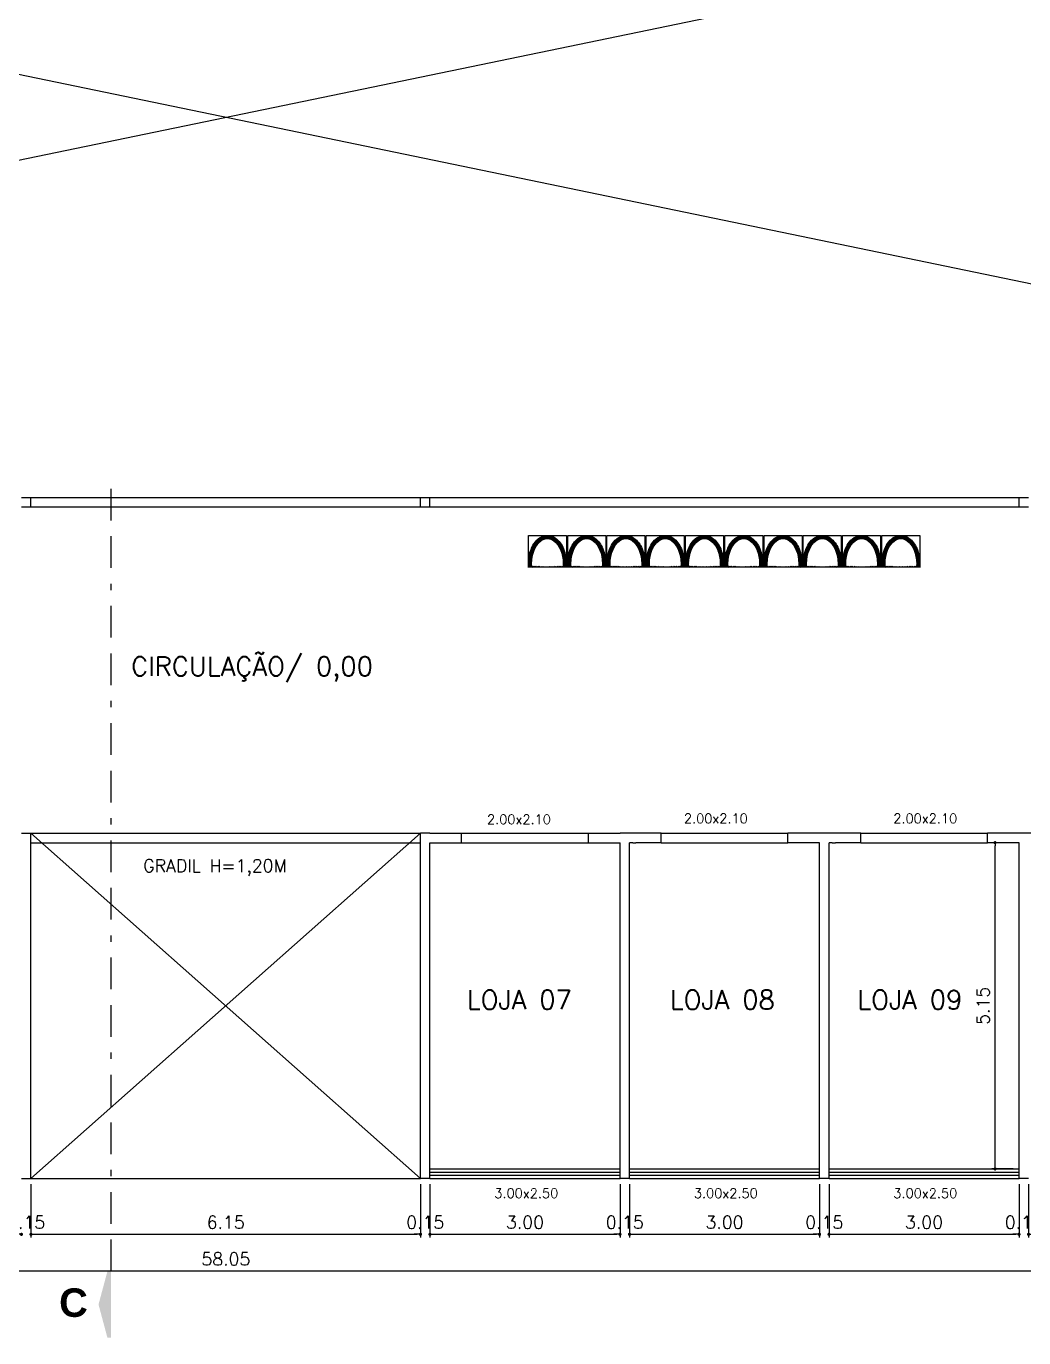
# Model space of a CAD drawing. Extents: x -151 to -2, y -18 to 162.
# Drawn here: x -123.02 to -107.27, y 42.53 to 63.23 of the extents above; entities that cross this region are included whole.
import ezdxf

# ---------------------------------------------------------------- set-up
doc = ezdxf.new("R2010")
doc.units = 0
doc.header["$MEASUREMENT"] = 0
doc.linetypes.add('BORDER', pattern=[1.75, 0.5, -0.25, 0.5, -0.25, 0, -0.25])
doc.layers.get('0').update_dxf_attribs({"linetype": 'CONTINUOUS'})
doc.layers.get('DEFPOINTS').update_dxf_attribs({"linetype": 'CONTINUOUS'})
for name, color, linetype in [('ACESSÓRIO', 2, 'CONTINUOUS'), ('ALVENARIA', 7, 'CONTINUOUS'), ('ALVENARIA1', 44, 'CONTINUOUS'), ('CORTE', 6, 'CONTINUOUS'), ('COTA', 1, 'CONTINUOUS'), ('HATCH', 30, 'CONTINUOUS'), ('JAPOR', 142, 'CONTINUOUS'), ('TEXTO2', 40, 'CONTINUOUS'), ('TEXTO4', 4, 'CONTINUOUS'), ('TEXTO5', 5, 'CONTINUOUS')]:
    doc.layers.add(name, color=color, linetype=linetype)
doc.styles.add('SANSSERIFBOLD', font='sasb____.pfb')
doc.styles.add('SIMPLEX', font='SIMPLEX.SHX')
doc.styles.get("Standard").update_dxf_attribs({"font": 'TXT.shx', "height": 0.2})
doc.dimstyles.new('DIM100', dxfattribs={"dimtxt": 0.18, "dimasz": 0.05, "dimexe": 0.05, "dimexo": 0.09, "dimgap": 0.09, "dimtad": 1, "dimzin": 0, "dimdsep": 46, "dimtxsty": 'Standard', "dimblk": 'DOT', "dimblk1": 'DOT', "dimblk2": 'DOT', "dimsah": 1, "dimcen": 0.09, "dimadec": 0, "dimazin": 0, "dimtfac": 1, "dimtix": 1, "dimtofl": 0, "dimtmove": 2, "dimatfit": 3, "dimldrblk": 'DOT', "dimfxl": 1, "dimtolj": 1, "dimtzin": 0, "dimarcsym": 0})

# ---------------------------------------------------------------- blocks, each defined once
blk = doc.blocks.new('DOT')
at = {"layer": 'ALVENARIA', "color": 0, "linetype": 'ByBlock'}
blk.add_line((-0.5, 0), (-1, 0), dxfattribs=at)
at = {"layer": 'ALVENARIA', "color": 0, "linetype": 'ByBlock', "const_width": 0.5}
blk.add_lwpolyline([(-0.25, 0, 1), (0.25, 0, 1)], format="xyb", close=True, dxfattribs=at)
blk = doc.blocks.new('*D119')
at = {"color": 0, "linetype": 'ByBlock'}
for p, q in [((-107.273, 72.212), (-107.611, 72.212)), ((-107.561, 67.112), (-107.561, 72.162)), ((-107.273, 67.062), (-107.611, 67.062))]:
    blk.add_line(p, q, dxfattribs=at)
at = {"layer": 'DEFPOINTS', "color": 0, "linetype": 'ByBlock'}
for p in [(-107.561, 72.212), (-107.183, 72.212), (-107.183, 67.062)]:
    blk.add_point(p, dxfattribs=at)
at = {"color": 0, "linetype": 'ByBlock', "xscale": 0.05, "yscale": 0.05, "zscale": 0.05}
for p, rotation in [((-107.561, 72.212), 90), ((-107.561, 67.062), 270)]:
    blk.add_blockref('DOT', p, dxfattribs=dict(at, rotation=rotation))
at = {"color": 0, "linetype": 'ByBlock', "insert": (-107.751, 69.637), "char_height": 0.2, "attachment_point": 5, "rotation": 90}
blk.add_mtext('\\A1;5.15', dxfattribs=at)
blk = doc.blocks.new('*D161')
at = {"color": 0, "linetype": 'ByBlock'}
for p, q in [((-122.783, -34.949), (-122.783, -35.791)), ((-122.983, -35.741), (-123.033, -35.741)), ((-122.733, -35.741), (-122.683, -35.741))]:
    blk.add_line(p, q, dxfattribs=at)
at = {"layer": 'DEFPOINTS', "color": 0, "linetype": 'ByBlock'}
for p in [(-122.933, -34.859), (-122.783, -34.859), (-122.783, -35.741)]:
    blk.add_point(p, dxfattribs=at)
at = {"color": 0, "linetype": 'ByBlock', "xscale": 0.05, "yscale": 0.05, "zscale": 0.05}
blk.add_blockref('DOT', (-122.933, -35.741), dxfattribs=at)
at = {"color": 0, "linetype": 'ByBlock', "xscale": 0.05, "yscale": 0.05, "zscale": 0.05, "rotation": 180}
blk.add_blockref('DOT', (-122.783, -35.741), dxfattribs=at)
at = {"color": 0, "linetype": 'ByBlock', "insert": (-122.858, -35.551), "char_height": 0.2, "attachment_point": 5}
blk.add_mtext('\\A1;0.15', dxfattribs=at)
blk = doc.blocks.new('*D162')
at = {"color": 0, "linetype": 'ByBlock'}
for p, q in [((-116.633, -34.949), (-116.633, -35.791)), ((-122.733, -35.741), (-116.683, -35.741))]:
    blk.add_line(p, q, dxfattribs=at)
at = {"layer": 'DEFPOINTS', "color": 0, "linetype": 'ByBlock'}
for p in [(-122.783, -34.859), (-116.633, -34.859), (-116.633, -35.741)]:
    blk.add_point(p, dxfattribs=at)
at = {"color": 0, "linetype": 'ByBlock', "xscale": 0.05, "yscale": 0.05, "zscale": 0.05, "rotation": 180}
blk.add_blockref('DOT', (-122.783, -35.741), dxfattribs=at)
at = {"color": 0, "linetype": 'ByBlock', "xscale": 0.05, "yscale": 0.05, "zscale": 0.05}
blk.add_blockref('DOT', (-116.633, -35.741), dxfattribs=at)
at = {"color": 0, "linetype": 'ByBlock', "insert": (-119.708, -35.551), "char_height": 0.2, "attachment_point": 5}
blk.add_mtext('\\A1;6.15', dxfattribs=at)
blk = doc.blocks.new('*D163')
at = {"color": 0, "linetype": 'ByBlock'}
for p, q in [((-116.483, -34.949), (-116.483, -35.791)), ((-116.683, -35.741), (-116.733, -35.741)), ((-116.433, -35.741), (-116.383, -35.741))]:
    blk.add_line(p, q, dxfattribs=at)
at = {"layer": 'DEFPOINTS', "color": 0, "linetype": 'ByBlock'}
for p in [(-116.633, -34.859), (-116.483, -34.859), (-116.483, -35.741)]:
    blk.add_point(p, dxfattribs=at)
at = {"color": 0, "linetype": 'ByBlock', "xscale": 0.05, "yscale": 0.05, "zscale": 0.05}
blk.add_blockref('DOT', (-116.633, -35.741), dxfattribs=at)
at = {"color": 0, "linetype": 'ByBlock', "xscale": 0.05, "yscale": 0.05, "zscale": 0.05, "rotation": 180}
blk.add_blockref('DOT', (-116.483, -35.741), dxfattribs=at)
at = {"color": 0, "linetype": 'ByBlock', "insert": (-116.558, -35.551), "char_height": 0.2, "attachment_point": 5}
blk.add_mtext('\\A1;0.15', dxfattribs=at)
blk = doc.blocks.new('*D164')
at = {"color": 0, "linetype": 'ByBlock'}
for p, q in [((-113.483, -34.949), (-113.483, -35.791)), ((-116.433, -35.741), (-113.533, -35.741))]:
    blk.add_line(p, q, dxfattribs=at)
at = {"layer": 'DEFPOINTS', "color": 0, "linetype": 'ByBlock'}
for p in [(-116.483, -34.859), (-113.483, -34.859), (-113.483, -35.741)]:
    blk.add_point(p, dxfattribs=at)
at = {"color": 0, "linetype": 'ByBlock', "xscale": 0.05, "yscale": 0.05, "zscale": 0.05, "rotation": 180}
blk.add_blockref('DOT', (-116.483, -35.741), dxfattribs=at)
at = {"color": 0, "linetype": 'ByBlock', "xscale": 0.05, "yscale": 0.05, "zscale": 0.05}
blk.add_blockref('DOT', (-113.483, -35.741), dxfattribs=at)
at = {"color": 0, "linetype": 'ByBlock', "insert": (-114.983, -35.551), "char_height": 0.2, "attachment_point": 5}
blk.add_mtext('\\A1;3.00', dxfattribs=at)
blk = doc.blocks.new('*D165')
at = {"color": 0, "linetype": 'ByBlock'}
for p, q in [((-113.333, -34.949), (-113.333, -35.791)), ((-113.533, -35.741), (-113.583, -35.741)), ((-113.283, -35.741), (-113.233, -35.741))]:
    blk.add_line(p, q, dxfattribs=at)
at = {"layer": 'DEFPOINTS', "color": 0, "linetype": 'ByBlock'}
for p in [(-113.483, -34.859), (-113.333, -34.859), (-113.333, -35.741)]:
    blk.add_point(p, dxfattribs=at)
at = {"color": 0, "linetype": 'ByBlock', "xscale": 0.05, "yscale": 0.05, "zscale": 0.05}
blk.add_blockref('DOT', (-113.483, -35.741), dxfattribs=at)
at = {"color": 0, "linetype": 'ByBlock', "xscale": 0.05, "yscale": 0.05, "zscale": 0.05, "rotation": 180}
blk.add_blockref('DOT', (-113.333, -35.741), dxfattribs=at)
at = {"color": 0, "linetype": 'ByBlock', "insert": (-113.408, -35.551), "char_height": 0.2, "attachment_point": 5}
blk.add_mtext('\\A1;0.15', dxfattribs=at)
blk = doc.blocks.new('*D166')
at = {"color": 0, "linetype": 'ByBlock'}
for p, q in [((-110.333, -34.949), (-110.333, -35.791)), ((-113.283, -35.741), (-110.383, -35.741))]:
    blk.add_line(p, q, dxfattribs=at)
at = {"layer": 'DEFPOINTS', "color": 0, "linetype": 'ByBlock'}
for p in [(-113.333, -34.859), (-110.333, -34.859), (-110.333, -35.741)]:
    blk.add_point(p, dxfattribs=at)
at = {"color": 0, "linetype": 'ByBlock', "xscale": 0.05, "yscale": 0.05, "zscale": 0.05, "rotation": 180}
blk.add_blockref('DOT', (-113.333, -35.741), dxfattribs=at)
at = {"color": 0, "linetype": 'ByBlock', "xscale": 0.05, "yscale": 0.05, "zscale": 0.05}
blk.add_blockref('DOT', (-110.333, -35.741), dxfattribs=at)
at = {"color": 0, "linetype": 'ByBlock', "insert": (-111.833, -35.551), "char_height": 0.2, "attachment_point": 5}
blk.add_mtext('\\A1;3.00', dxfattribs=at)
blk = doc.blocks.new('*D167')
at = {"color": 0, "linetype": 'ByBlock'}
for p, q in [((-110.183, -34.949), (-110.183, -35.791)), ((-110.383, -35.741), (-110.433, -35.741)), ((-110.133, -35.741), (-110.083, -35.741))]:
    blk.add_line(p, q, dxfattribs=at)
at = {"layer": 'DEFPOINTS', "color": 0, "linetype": 'ByBlock'}
for p in [(-110.333, -34.859), (-110.183, -34.859), (-110.183, -35.741)]:
    blk.add_point(p, dxfattribs=at)
at = {"color": 0, "linetype": 'ByBlock', "xscale": 0.05, "yscale": 0.05, "zscale": 0.05}
blk.add_blockref('DOT', (-110.333, -35.741), dxfattribs=at)
at = {"color": 0, "linetype": 'ByBlock', "xscale": 0.05, "yscale": 0.05, "zscale": 0.05, "rotation": 180}
blk.add_blockref('DOT', (-110.183, -35.741), dxfattribs=at)
at = {"color": 0, "linetype": 'ByBlock', "insert": (-110.258, -35.551), "char_height": 0.2, "attachment_point": 5}
blk.add_mtext('\\A1;0.15', dxfattribs=at)
blk = doc.blocks.new('*D168')
at = {"color": 0, "linetype": 'ByBlock'}
for p, q in [((-107.183, -34.949), (-107.183, -35.791)), ((-110.133, -35.741), (-107.233, -35.741))]:
    blk.add_line(p, q, dxfattribs=at)
at = {"layer": 'DEFPOINTS', "color": 0, "linetype": 'ByBlock'}
for p in [(-110.183, -34.859), (-107.183, -34.859), (-107.183, -35.741)]:
    blk.add_point(p, dxfattribs=at)
at = {"color": 0, "linetype": 'ByBlock', "xscale": 0.05, "yscale": 0.05, "zscale": 0.05, "rotation": 180}
blk.add_blockref('DOT', (-110.183, -35.741), dxfattribs=at)
at = {"color": 0, "linetype": 'ByBlock', "xscale": 0.05, "yscale": 0.05, "zscale": 0.05}
blk.add_blockref('DOT', (-107.183, -35.741), dxfattribs=at)
at = {"color": 0, "linetype": 'ByBlock', "insert": (-108.683, -35.551), "char_height": 0.2, "attachment_point": 5}
blk.add_mtext('\\A1;3.00', dxfattribs=at)
blk = doc.blocks.new('*D169')
at = {"color": 0, "linetype": 'ByBlock'}
for p, q in [((-107.033, -34.949), (-107.033, -35.791)), ((-107.233, -35.741), (-107.283, -35.741)), ((-106.983, -35.741), (-106.933, -35.741))]:
    blk.add_line(p, q, dxfattribs=at)
at = {"layer": 'DEFPOINTS', "color": 0, "linetype": 'ByBlock'}
for p in [(-107.183, -34.859), (-107.033, -34.859), (-107.033, -35.741)]:
    blk.add_point(p, dxfattribs=at)
at = {"color": 0, "linetype": 'ByBlock', "xscale": 0.05, "yscale": 0.05, "zscale": 0.05}
blk.add_blockref('DOT', (-107.183, -35.741), dxfattribs=at)
at = {"color": 0, "linetype": 'ByBlock', "xscale": 0.05, "yscale": 0.05, "zscale": 0.05, "rotation": 180}
blk.add_blockref('DOT', (-107.033, -35.741), dxfattribs=at)
at = {"color": 0, "linetype": 'ByBlock', "insert": (-107.108, -35.551), "char_height": 0.2, "attachment_point": 5}
blk.add_mtext('\\A1;0.15', dxfattribs=at)
blk = doc.blocks.new('*D178')
at = {"color": 0, "linetype": 'ByBlock'}
for p, q in [((-148.728, -34.949), (-148.728, -36.37)), ((-90.683, -34.949), (-90.683, -36.37)), ((-90.733, -36.32), (-148.678, -36.32))]:
    blk.add_line(p, q, dxfattribs=at)
at = {"layer": 'DEFPOINTS', "color": 0, "linetype": 'ByBlock'}
for p in [(-148.728, -34.859), (-90.683, -34.859), (-148.728, -36.32)]:
    blk.add_point(p, dxfattribs=at)
at = {"color": 0, "linetype": 'ByBlock', "xscale": 0.05, "yscale": 0.05, "zscale": 0.05, "rotation": 180}
blk.add_blockref('DOT', (-148.728, -36.32), dxfattribs=at)
at = {"color": 0, "linetype": 'ByBlock', "xscale": 0.05, "yscale": 0.05, "zscale": 0.05}
blk.add_blockref('DOT', (-90.683, -36.32), dxfattribs=at)
at = {"color": 0, "linetype": 'ByBlock', "insert": (-119.705, -36.13), "char_height": 0.2, "attachment_point": 5}
blk.add_mtext('\\A1;58.05', dxfattribs=at)
blk = doc.blocks.new('SETA')
at = {"layer": 'COTA'}
for points in [[(-150, 0), (0, 0), (-75, 28.2)], [(-150, 0), (-75, 28.2), (-150, 8.1)], [(-75, 28.2), (0, 0), (0, 8.1)]]:
    blk.add_solid(points, dxfattribs=at)

msp = doc.modelspace()

# ---------------------------------------------------------------- hatches: boundary and pattern name
at = {"layer": 'HATCH'}
h = msp.add_hatch(dxfattribs=at)
h.set_pattern_fill('ANSI31', color=256, scale=0.1, angle=-90, style=0)
h.set_pattern_definition([(225, (-38.756604, -81.406887), (-0.0088388348, 0.0088388348), [])])
edge = h.paths.add_edge_path()
edge.add_ellipse((-114.793, 54.741), major_axis=(0, -0.4), ratio=0.625, start_angle=82.8192, end_angle=277.1808, ccw=False)
edge.add_line((-114.545, 54.691), (-114.495, 54.691))
edge.add_spline(control_points=[(-114.495, 54.691), (-114.491, 54.749), (-114.494, 54.807), (-114.519, 54.944), (-114.549, 55.019), (-114.635, 55.135), (-114.692, 55.176), (-114.819, 55.199), (-114.885, 55.179), (-115.003, 55.084), (-115.05, 54.999), (-115.091, 54.834), (-115.097, 54.762), (-115.092, 54.691)], knot_values=[1.454628, 1.454628, 1.454628, 1.454628, 1.857235, 1.857235, 2.441879, 2.441879, 3.026523, 3.026523, 3.611166, 3.611166, 4.333999, 4.333999, 4.828558, 4.828558, 4.828558, 4.828558], degree=3, periodic=0)
edge.add_line((-115.092, 54.691), (-115.041, 54.691))
h = msp.add_hatch(dxfattribs=at)
h.set_pattern_fill('ANSI31', color=256, scale=0.1, angle=-90, style=0)
h.set_pattern_definition([(225, (-38.136604, -81.406887), (-0.0088388348, 0.0088388348), [])])
edge = h.paths.add_edge_path()
edge.add_ellipse((-114.173, 54.741), major_axis=(0, -0.4), ratio=0.625, start_angle=82.8192, end_angle=277.1808, ccw=False)
edge.add_line((-113.925, 54.691), (-113.875, 54.691))
edge.add_spline(control_points=[(-113.875, 54.691), (-113.871, 54.749), (-113.874, 54.807), (-113.899, 54.944), (-113.929, 55.019), (-114.015, 55.135), (-114.072, 55.176), (-114.199, 55.199), (-114.265, 55.179), (-114.383, 55.084), (-114.43, 54.999), (-114.471, 54.834), (-114.477, 54.762), (-114.472, 54.691)], knot_values=[1.454628, 1.454628, 1.454628, 1.454628, 1.857235, 1.857235, 2.441879, 2.441879, 3.026523, 3.026523, 3.611166, 3.611166, 4.333999, 4.333999, 4.828558, 4.828558, 4.828558, 4.828558], degree=3, periodic=0)
edge.add_line((-114.472, 54.691), (-114.421, 54.691))
h = msp.add_hatch(dxfattribs=at)
h.set_pattern_fill('ANSI31', color=256, scale=0.1, angle=-90, style=0)
h.set_pattern_definition([(225, (-37.516604, -81.406887), (-0.0088388348, 0.0088388348), [])])
edge = h.paths.add_edge_path()
edge.add_ellipse((-113.553, 54.741), major_axis=(0, -0.4), ratio=0.625, start_angle=82.8192, end_angle=277.1808, ccw=False)
edge.add_line((-113.305, 54.691), (-113.255, 54.691))
edge.add_spline(control_points=[(-113.255, 54.691), (-113.251, 54.749), (-113.254, 54.807), (-113.279, 54.944), (-113.309, 55.019), (-113.395, 55.135), (-113.452, 55.176), (-113.579, 55.199), (-113.645, 55.179), (-113.763, 55.084), (-113.81, 54.999), (-113.851, 54.834), (-113.857, 54.762), (-113.852, 54.691)], knot_values=[1.454628, 1.454628, 1.454628, 1.454628, 1.857235, 1.857235, 2.441879, 2.441879, 3.026523, 3.026523, 3.611166, 3.611166, 4.333999, 4.333999, 4.828558, 4.828558, 4.828558, 4.828558], degree=3, periodic=0)
edge.add_line((-113.852, 54.691), (-113.801, 54.691))
h = msp.add_hatch(dxfattribs=at)
h.set_pattern_fill('ANSI31', color=256, scale=0.1, angle=-90, style=0)
h.set_pattern_definition([(225, (-36.896604, -81.406887), (-0.0088388348, 0.0088388348), [])])
edge = h.paths.add_edge_path()
edge.add_ellipse((-112.933, 54.741), major_axis=(0, -0.4), ratio=0.625, start_angle=82.8192, end_angle=277.1808, ccw=False)
edge.add_line((-112.685, 54.691), (-112.635, 54.691))
edge.add_spline(control_points=[(-112.635, 54.691), (-112.631, 54.749), (-112.634, 54.807), (-112.659, 54.944), (-112.689, 55.019), (-112.775, 55.135), (-112.832, 55.176), (-112.959, 55.199), (-113.025, 55.179), (-113.143, 55.084), (-113.19, 54.999), (-113.231, 54.834), (-113.237, 54.762), (-113.232, 54.691)], knot_values=[1.454628, 1.454628, 1.454628, 1.454628, 1.857235, 1.857235, 2.441879, 2.441879, 3.026523, 3.026523, 3.611166, 3.611166, 4.333999, 4.333999, 4.828558, 4.828558, 4.828558, 4.828558], degree=3, periodic=0)
edge.add_line((-113.232, 54.691), (-113.181, 54.691))
h = msp.add_hatch(dxfattribs=at)
h.set_pattern_fill('ANSI31', color=256, scale=0.1, angle=-90, style=0)
h.set_pattern_definition([(225, (-36.276604, -81.406887), (-0.0088388348, 0.0088388348), [])])
edge = h.paths.add_edge_path()
edge.add_ellipse((-112.313, 54.741), major_axis=(0, -0.4), ratio=0.625, start_angle=82.8192, end_angle=277.1808, ccw=False)
edge.add_line((-112.065, 54.691), (-112.015, 54.691))
edge.add_spline(control_points=[(-112.015, 54.691), (-112.011, 54.749), (-112.014, 54.807), (-112.039, 54.944), (-112.069, 55.019), (-112.155, 55.135), (-112.212, 55.176), (-112.339, 55.199), (-112.405, 55.179), (-112.523, 55.084), (-112.57, 54.999), (-112.611, 54.834), (-112.617, 54.762), (-112.612, 54.691)], knot_values=[1.454628, 1.454628, 1.454628, 1.454628, 1.857235, 1.857235, 2.441879, 2.441879, 3.026523, 3.026523, 3.611166, 3.611166, 4.333999, 4.333999, 4.828558, 4.828558, 4.828558, 4.828558], degree=3, periodic=0)
edge.add_line((-112.612, 54.691), (-112.561, 54.691))
h = msp.add_hatch(dxfattribs=at)
h.set_pattern_fill('ANSI31', color=256, scale=0.1, angle=-90, style=0)
h.set_pattern_definition([(225, (-35.656604, -81.406887), (-0.0088388348, 0.0088388348), [])])
edge = h.paths.add_edge_path()
edge.add_ellipse((-111.693, 54.741), major_axis=(0, -0.4), ratio=0.625, start_angle=82.8192, end_angle=277.1808, ccw=False)
edge.add_line((-111.445, 54.691), (-111.395, 54.691))
edge.add_spline(control_points=[(-111.395, 54.691), (-111.391, 54.749), (-111.394, 54.807), (-111.419, 54.944), (-111.449, 55.019), (-111.535, 55.135), (-111.592, 55.176), (-111.719, 55.199), (-111.785, 55.179), (-111.903, 55.084), (-111.95, 54.999), (-111.991, 54.834), (-111.997, 54.762), (-111.992, 54.691)], knot_values=[1.454628, 1.454628, 1.454628, 1.454628, 1.857235, 1.857235, 2.441879, 2.441879, 3.026523, 3.026523, 3.611166, 3.611166, 4.333999, 4.333999, 4.828558, 4.828558, 4.828558, 4.828558], degree=3, periodic=0)
edge.add_line((-111.992, 54.691), (-111.941, 54.691))
h = msp.add_hatch(dxfattribs=at)
h.set_pattern_fill('ANSI31', color=256, scale=0.1, angle=-90, style=0)
h.set_pattern_definition([(225, (-35.036604, -81.406887), (-0.0088388348, 0.0088388348), [])])
edge = h.paths.add_edge_path()
edge.add_ellipse((-111.073, 54.741), major_axis=(0, -0.4), ratio=0.625, start_angle=82.8192, end_angle=277.1808, ccw=False)
edge.add_line((-110.825, 54.691), (-110.775, 54.691))
edge.add_spline(control_points=[(-110.775, 54.691), (-110.771, 54.749), (-110.774, 54.807), (-110.799, 54.944), (-110.829, 55.019), (-110.915, 55.135), (-110.972, 55.176), (-111.099, 55.199), (-111.165, 55.179), (-111.283, 55.084), (-111.33, 54.999), (-111.371, 54.834), (-111.377, 54.762), (-111.372, 54.691)], knot_values=[1.454628, 1.454628, 1.454628, 1.454628, 1.857235, 1.857235, 2.441879, 2.441879, 3.026523, 3.026523, 3.611166, 3.611166, 4.333999, 4.333999, 4.828558, 4.828558, 4.828558, 4.828558], degree=3, periodic=0)
edge.add_line((-111.372, 54.691), (-111.321, 54.691))
h = msp.add_hatch(dxfattribs=at)
h.set_pattern_fill('ANSI31', color=256, scale=0.1, angle=-90, style=0)
h.set_pattern_definition([(225, (-34.416604, -81.406887), (-0.0088388348, 0.0088388348), [])])
edge = h.paths.add_edge_path()
edge.add_ellipse((-110.453, 54.741), major_axis=(0, -0.4), ratio=0.625, start_angle=82.8192, end_angle=277.1808, ccw=False)
edge.add_line((-110.205, 54.691), (-110.155, 54.691))
edge.add_spline(control_points=[(-110.155, 54.691), (-110.151, 54.749), (-110.154, 54.807), (-110.179, 54.944), (-110.209, 55.019), (-110.295, 55.135), (-110.352, 55.176), (-110.479, 55.199), (-110.545, 55.179), (-110.663, 55.084), (-110.71, 54.999), (-110.751, 54.834), (-110.757, 54.762), (-110.752, 54.691)], knot_values=[1.454628, 1.454628, 1.454628, 1.454628, 1.857235, 1.857235, 2.441879, 2.441879, 3.026523, 3.026523, 3.611166, 3.611166, 4.333999, 4.333999, 4.828558, 4.828558, 4.828558, 4.828558], degree=3, periodic=0)
edge.add_line((-110.752, 54.691), (-110.701, 54.691))
h = msp.add_hatch(dxfattribs=at)
h.set_pattern_fill('ANSI31', color=256, scale=0.1, angle=-90, style=0)
h.set_pattern_definition([(225, (-33.796604, -81.406887), (-0.0088388348, 0.0088388348), [])])
edge = h.paths.add_edge_path()
edge.add_ellipse((-109.833, 54.741), major_axis=(0, -0.4), ratio=0.625, start_angle=82.8192, end_angle=277.1808, ccw=False)
edge.add_line((-109.585, 54.691), (-109.535, 54.691))
edge.add_spline(control_points=[(-109.535, 54.691), (-109.531, 54.749), (-109.534, 54.807), (-109.559, 54.944), (-109.589, 55.019), (-109.675, 55.135), (-109.732, 55.176), (-109.859, 55.199), (-109.925, 55.179), (-110.043, 55.084), (-110.09, 54.999), (-110.131, 54.834), (-110.137, 54.762), (-110.132, 54.691)], knot_values=[1.454628, 1.454628, 1.454628, 1.454628, 1.857235, 1.857235, 2.441879, 2.441879, 3.026523, 3.026523, 3.611166, 3.611166, 4.333999, 4.333999, 4.828558, 4.828558, 4.828558, 4.828558], degree=3, periodic=0)
edge.add_line((-110.132, 54.691), (-110.081, 54.691))
h = msp.add_hatch(dxfattribs=at)
h.set_pattern_fill('ANSI31', color=256, scale=0.1, angle=-90, style=0)
h.set_pattern_definition([(225, (-33.176604, -81.406887), (-0.0088388348, 0.0088388348), [])])
edge = h.paths.add_edge_path()
edge.add_ellipse((-109.213, 54.741), major_axis=(0, -0.4), ratio=0.625, start_angle=82.8192, end_angle=277.1808, ccw=False)
edge.add_line((-108.965, 54.691), (-108.915, 54.691))
edge.add_spline(control_points=[(-108.915, 54.691), (-108.911, 54.749), (-108.914, 54.807), (-108.939, 54.944), (-108.969, 55.019), (-109.055, 55.135), (-109.112, 55.176), (-109.239, 55.199), (-109.305, 55.179), (-109.423, 55.084), (-109.47, 54.999), (-109.511, 54.834), (-109.517, 54.762), (-109.512, 54.691)], knot_values=[1.454628, 1.454628, 1.454628, 1.454628, 1.857235, 1.857235, 2.441879, 2.441879, 3.026523, 3.026523, 3.611166, 3.611166, 4.333999, 4.333999, 4.828558, 4.828558, 4.828558, 4.828558], degree=3, periodic=0)
edge.add_line((-109.512, 54.691), (-109.461, 54.691))

# ---------------------------------------------------------------- linework, layer by layer
at = {"layer": 'ACESSÓRIO'}
for points in [[(-114.493, 55.191), (-114.493, 54.691), (-115.093, 54.691), (-115.093, 55.191)], [(-113.873, 55.191), (-113.873, 54.691), (-114.473, 54.691), (-114.473, 55.191)], [(-113.253, 55.191), (-113.253, 54.691), (-113.853, 54.691), (-113.853, 55.191)], [(-112.633, 55.191), (-112.633, 54.691), (-113.233, 54.691), (-113.233, 55.191)], [(-112.013, 55.191), (-112.013, 54.691), (-112.613, 54.691), (-112.613, 55.191)], [(-111.393, 55.191), (-111.393, 54.691), (-111.993, 54.691), (-111.993, 55.191)], [(-110.773, 55.191), (-110.773, 54.691), (-111.373, 54.691), (-111.373, 55.191)], [(-110.153, 55.191), (-110.153, 54.691), (-110.753, 54.691), (-110.753, 55.191)], [(-109.533, 55.191), (-109.533, 54.691), (-110.133, 54.691), (-110.133, 55.191)], [(-108.913, 55.191), (-108.913, 54.691), (-109.513, 54.691), (-109.513, 55.191)]]:
    msp.add_lwpolyline(points, close=True, dxfattribs=at)
at = {"layer": 'ACESSÓRIO', "extrusion": (0, 0, -1)}
for centre in [(-114.793, 54.741), (-114.173, 54.741), (-113.553, 54.741), (-112.933, 54.741), (-112.313, 54.741), (-111.693, 54.741), (-111.073, 54.741), (-110.453, 54.741), (-109.833, 54.741), (-109.213, 54.741)]:
    msp.add_ellipse(centre, major_axis=(0, -0.4), ratio=0.625, start_param=1.445468, end_param=4.837717, dxfattribs=at)
at = {"layer": 'ACESSÓRIO'}
for points in [[(-115.091, 54.687), (-115.097, 54.759), (-115.091, 54.833), (-115.05, 54.999), (-115.003, 55.084), (-114.885, 55.179), (-114.819, 55.199), (-114.692, 55.176), (-114.635, 55.135), (-114.549, 55.019), (-114.519, 54.944), (-114.494, 54.806), (-114.491, 54.746), (-114.495, 54.687)], [(-114.471, 54.687), (-114.477, 54.759), (-114.471, 54.833), (-114.43, 54.999), (-114.383, 55.084), (-114.265, 55.179), (-114.199, 55.199), (-114.072, 55.176), (-114.015, 55.135), (-113.929, 55.019), (-113.899, 54.944), (-113.874, 54.806), (-113.871, 54.746), (-113.875, 54.687)], [(-113.851, 54.687), (-113.857, 54.759), (-113.851, 54.833), (-113.81, 54.999), (-113.763, 55.084), (-113.645, 55.179), (-113.579, 55.199), (-113.452, 55.176), (-113.395, 55.135), (-113.309, 55.019), (-113.279, 54.944), (-113.254, 54.806), (-113.251, 54.746), (-113.255, 54.687)], [(-113.231, 54.687), (-113.237, 54.759), (-113.231, 54.833), (-113.19, 54.999), (-113.143, 55.084), (-113.025, 55.179), (-112.959, 55.199), (-112.832, 55.176), (-112.775, 55.135), (-112.689, 55.019), (-112.659, 54.944), (-112.634, 54.806), (-112.631, 54.746), (-112.635, 54.687)], [(-112.611, 54.687), (-112.617, 54.759), (-112.611, 54.833), (-112.57, 54.999), (-112.523, 55.084), (-112.405, 55.179), (-112.339, 55.199), (-112.212, 55.176), (-112.155, 55.135), (-112.069, 55.019), (-112.039, 54.944), (-112.014, 54.806), (-112.011, 54.746), (-112.015, 54.687)], [(-111.991, 54.687), (-111.997, 54.759), (-111.991, 54.833), (-111.95, 54.999), (-111.903, 55.084), (-111.785, 55.179), (-111.719, 55.199), (-111.592, 55.176), (-111.535, 55.135), (-111.449, 55.019), (-111.419, 54.944), (-111.394, 54.806), (-111.391, 54.746), (-111.395, 54.687)], [(-111.371, 54.687), (-111.377, 54.759), (-111.371, 54.833), (-111.33, 54.999), (-111.283, 55.084), (-111.165, 55.179), (-111.099, 55.199), (-110.972, 55.176), (-110.915, 55.135), (-110.829, 55.019), (-110.799, 54.944), (-110.774, 54.806), (-110.771, 54.746), (-110.775, 54.687)], [(-110.751, 54.687), (-110.757, 54.759), (-110.751, 54.833), (-110.71, 54.999), (-110.663, 55.084), (-110.545, 55.179), (-110.479, 55.199), (-110.352, 55.176), (-110.295, 55.135), (-110.209, 55.019), (-110.179, 54.944), (-110.154, 54.806), (-110.151, 54.746), (-110.155, 54.687)], [(-110.131, 54.687), (-110.137, 54.759), (-110.131, 54.833), (-110.09, 54.999), (-110.043, 55.084), (-109.925, 55.179), (-109.859, 55.199), (-109.732, 55.176), (-109.675, 55.135), (-109.589, 55.019), (-109.559, 54.944), (-109.534, 54.806), (-109.531, 54.746), (-109.535, 54.687)], [(-109.511, 54.687), (-109.517, 54.759), (-109.511, 54.833), (-109.47, 54.999), (-109.423, 55.084), (-109.305, 55.179), (-109.239, 55.199), (-109.112, 55.176), (-109.055, 55.135), (-108.969, 55.019), (-108.939, 54.944), (-108.914, 54.806), (-108.911, 54.746), (-108.915, 54.687)]]:
    msp.add_open_spline(points, degree=3, knots=[1.445468, 1.445468, 1.445468, 1.445468, 1.949187, 1.949187, 2.672019, 2.672019, 3.256663, 3.256663, 3.841306, 3.841306, 4.42595, 4.42595, 4.837717, 4.837717, 4.837717, 4.837717], dxfattribs=at)
at = {"layer": 'ALVENARIA', "linetype": 'Continuous'}
for p, q in [((-123.097, 55.793), (-122.947, 55.793)), ((-116.797, 55.793), (-116.647, 55.793)), ((-107.347, 55.793), (-107.197, 55.793)), ((-123.097, 55.643), (-122.947, 55.643)), ((-116.797, 55.643), (-116.647, 55.643)), ((-107.347, 55.643), (-107.197, 55.643))]:
    msp.add_line(p, q, dxfattribs=at)
at = {"layer": 'ALVENARIA'}
for p, q in [((-122.947, 55.643), (-122.947, 55.793)), ((-116.797, 55.643), (-116.797, 55.793)), ((-116.647, 55.643), (-116.647, 55.793)), ((-107.347, 55.643), (-107.347, 55.793)), ((-123.097, 50.493), (-122.947, 50.493)), ((-122.947, 48.743), (-122.947, 50.493)), ((-116.797, 48.743), (-116.797, 50.493)), ((-116.647, 50.493), (-116.797, 50.493)), ((-116.647, 50.493), (-116.147, 50.493)), ((-116.647, 48.743), (-116.647, 50.343)), ((-116.647, 50.343), (-116.147, 50.343)), ((-116.147, 50.343), (-116.147, 50.493)), ((-114.147, 50.343), (-114.147, 50.493)), ((-114.147, 50.493), (-113.647, 50.493)), ((-114.147, 50.343), (-113.647, 50.343)), ((-113.397, 50.493), (-113.647, 50.493)), ((-113.647, 45.043), (-113.647, 50.343)), ((-113.497, 45.043), (-113.497, 50.343)), ((-113.447, 50.343), (-113.497, 50.343)), ((-112.997, 50.493), (-113.397, 50.493)), ((-112.997, 50.343), (-113.397, 50.343)), ((-112.997, 50.343), (-112.997, 50.493)), ((-110.247, 50.493), (-110.997, 50.493)), ((-110.997, 50.343), (-110.997, 50.493)), ((-110.497, 50.343), (-110.997, 50.343)), ((-110.497, 45.043), (-110.497, 50.343)), ((-110.347, 45.043), (-110.347, 50.343)), ((-110.297, 50.343), (-110.347, 50.343)), ((-109.847, 50.493), (-110.247, 50.493)), ((-109.847, 50.343), (-110.247, 50.343)), ((-109.847, 50.343), (-109.847, 50.493)), ((-107.097, 50.493), (-107.847, 50.493)), ((-107.847, 50.343), (-107.847, 50.493)), ((-107.347, 50.343), (-107.847, 50.343)), ((-107.347, 45.043), (-107.347, 50.343)), ((-122.947, 45.043), (-122.947, 48.743)), ((-116.797, 45.043), (-116.797, 48.743)), ((-116.647, 45.043), (-116.647, 48.743)), ((-113.497, 47.693), (-113.497, 47.843)), ((-123.097, 45.043), (-122.947, 45.043)), ((-116.647, 45.043), (-116.797, 45.043)), ((-113.497, 45.043), (-113.647, 45.043)), ((-110.347, 45.043), (-110.497, 45.043)), ((-107.197, 45.043), (-107.347, 45.043))]:
    msp.add_line(p, q, dxfattribs=at)
at = {"layer": 'ALVENARIA1', "linetype": 'Continuous'}
for p, q in [((-148.892, 67.793), (-90.847, 55.793)), ((-148.892, 55.793), (-90.847, 67.793)), ((-122.947, 55.793), (-116.797, 55.793)), ((-122.947, 55.643), (-116.797, 55.643)), ((-122.947, 50.493), (-116.797, 45.043)), ((-116.797, 50.493), (-122.947, 45.043))]:
    msp.add_line(p, q, dxfattribs=at)
at = {"layer": 'ALVENARIA1'}
for p, q in [((-116.647, 55.793), (-107.347, 55.793)), ((-116.647, 55.643), (-107.347, 55.643)), ((-122.947, 50.493), (-116.797, 50.493)), ((-122.947, 50.343), (-116.797, 50.343)), ((-122.947, 45.043), (-116.797, 45.043))]:
    msp.add_line(p, q, dxfattribs=at)
at = {"layer": 'CORTE', "linetype": 'BORDER'}
msp.add_line((-121.683, 43.579), (-121.683, 56.079), dxfattribs=at)
at = {"layer": 'JAPOR'}
for p, q in [((-116.147, 50.493), (-114.147, 50.493)), ((-116.147, 50.343), (-114.147, 50.343)), ((-113.447, 50.343), (-113.397, 50.343)), ((-112.997, 50.493), (-110.997, 50.493)), ((-112.997, 50.343), (-110.997, 50.343)), ((-110.297, 50.343), (-110.247, 50.343)), ((-109.847, 50.493), (-107.847, 50.493)), ((-109.847, 50.343), (-107.847, 50.343)), ((-116.647, 45.193), (-113.647, 45.193)), ((-116.647, 45.143), (-113.647, 45.143)), ((-113.497, 45.193), (-110.497, 45.193)), ((-113.497, 45.143), (-110.497, 45.143)), ((-110.347, 45.193), (-107.347, 45.193)), ((-110.347, 45.143), (-107.347, 45.143)), ((-116.647, 45.093), (-113.647, 45.093)), ((-116.647, 45.043), (-113.647, 45.043)), ((-113.497, 45.093), (-110.497, 45.093)), ((-113.497, 45.043), (-110.497, 45.043)), ((-110.347, 45.093), (-107.347, 45.093)), ((-110.347, 45.043), (-107.347, 45.043))]:
    msp.add_line(p, q, dxfattribs=at)

# ---------------------------------------------------------------- block references
at = {"layer": 'COTA', "xscale": 0.007, "yscale": 0.007, "zscale": 0.007, "rotation": 90}
msp.add_blockref('SETA', (-121.683, 43.579), dxfattribs=at)

# ---------------------------------------------------------------- texts
at = {"layer": 'TEXTO2', "style": 'SIMPLEX'}
for s, p in [('2.00x2.10', (-115.747, 50.636)), ('2.00x2.10', (-112.638, 50.651)), ('2.00x2.10', (-109.332, 50.651)), ('3.00x2.50', (-115.631, 44.735)), ('3.00x2.50', (-112.481, 44.735)), ('3.00x2.50', (-109.331, 44.735))]:
    msp.add_text(s, height=0.15, dxfattribs=at).set_placement(p)
at = {"layer": 'TEXTO4', "style": 'SIMPLEX'}
for s, height, p in [('CIRCULAÇÃO/ 0,00', 0.3, (-121.366, 52.976)), ('GRADIL H=1,20M', 0.2, (-121.174, 49.879)), ('LOJA 07', 0.3, (-116.066, 47.714)), ('LOJA 08', 0.3, (-112.861, 47.714)), ('LOJA 09', 0.3, (-109.9, 47.714))]:
    msp.add_text(s, height=height, dxfattribs=at).set_placement(p)
at = {"layer": 'TEXTO5', "style": 'SANSSERIFBOLD'}
msp.add_text('C', height=0.45, dxfattribs=at).set_placement((-122.503, 42.859))

# ---------------------------------------------------------------- dimensions: what is measured, and where the dimension line sits
at = {"layer": 'COTA', "linetype": 'Continuous'}
dim = msp.add_linear_dim(base=(-107.725, 50.343), p1=(-107.347, 45.193), p2=(-107.347, 50.343), angle=90, dimstyle='DIM100', dxfattribs=at)
dim.commit()
dim.dimension.update_dxf_attribs({"geometry": '*D119', "text_midpoint": (-107.915, 47.768), "insert": (-0.164, -21.869)})
dim = msp.add_linear_dim(base=(-148.891969028, 43.583127963), p1=(-90.846969028, 45.043474538), p2=(-148.891969028, 45.043474538), dimstyle='DIM100', dxfattribs=at)
dim.commit()
dim.dimension.update_dxf_attribs({"geometry": '*D178', "text_midpoint": (-119.869469028, 43.773127963), "insert": (-0.16399239, 79.902848748)})
for base, p1, p2, picture, middle in [((-122.947, 44.161), (-123.097, 45.043), (-122.947, 45.043), '*D161', (-123.022, 44.351)), ((-116.797, 44.161), (-122.947, 45.043), (-116.797, 45.043), '*D162', (-119.872, 44.351)), ((-116.647, 44.161), (-116.797, 45.043), (-116.647, 45.043), '*D163', (-116.722, 44.351)), ((-113.647, 44.161), (-116.647, 45.043), (-113.647, 45.043), '*D164', (-115.147, 44.351)), ((-113.497, 44.161), (-113.647, 45.043), (-113.497, 45.043), '*D165', (-113.572, 44.351)), ((-110.497, 44.161), (-113.497, 45.043), (-110.497, 45.043), '*D166', (-111.997, 44.351)), ((-110.347, 44.161), (-110.497, 45.043), (-110.347, 45.043), '*D167', (-110.422, 44.351)), ((-107.347, 44.161), (-110.347, 45.043), (-107.347, 45.043), '*D168', (-108.847, 44.351)), ((-107.197, 44.161), (-107.347, 45.043), (-107.197, 45.043), '*D169', (-107.272, 44.351))]:
    dim = msp.add_linear_dim(base=base, p1=p1, p2=p2, dimstyle='DIM100', override={"dimse1": 1}, dxfattribs=at)
    dim.commit()
    dim.dimension.update_dxf_attribs({"geometry": picture, "text_midpoint": middle, "insert": (-0.164, 79.903)})

doc.saveas('drawing.dxf')
